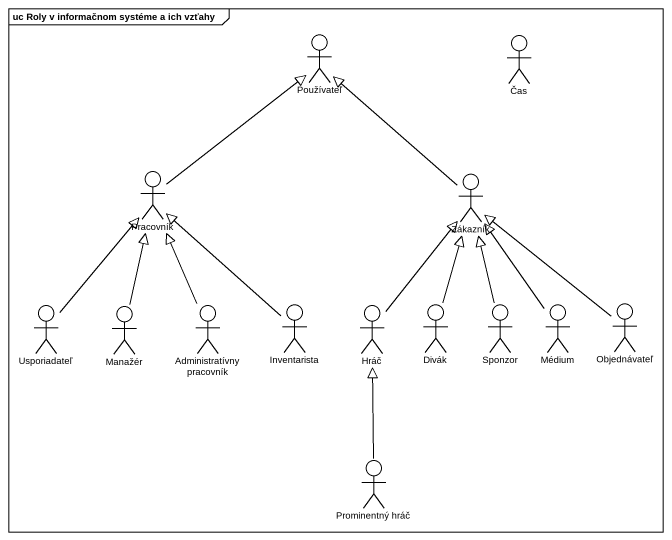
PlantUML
@startuml
mainframe uc Roly v informačnom systéme a ich vzťahy
actor Používateľ
actor Čas
actor Pracovník
actor Zákazník
actor Objednávateľ
actor Usporiadateľ
actor Manažér
actor "Administratívny pracovník" as Administratívny_pracovník
actor Inventarista
actor Hráč
actor Divák
actor Sponzor
actor Médium
actor "Prominentný hráč" as Prominentný_hráč
Pracovník -up-|> Používateľ
Zákazník -up-|> Používateľ
Objednávateľ -up-|> Zákazník
Usporiadateľ -up-|> Pracovník
Manažér -up-|> Pracovník
Administratívny_pracovník -up-|> Pracovník
Inventarista -up-|> Pracovník
Hráč -up-|> Zákazník
Divák -up-|> Zákazník
Sponzor -up-|> Zákazník
Médium -up-|> Zákazník
Prominentný_hráč -up-|> Hráč
@enduml
